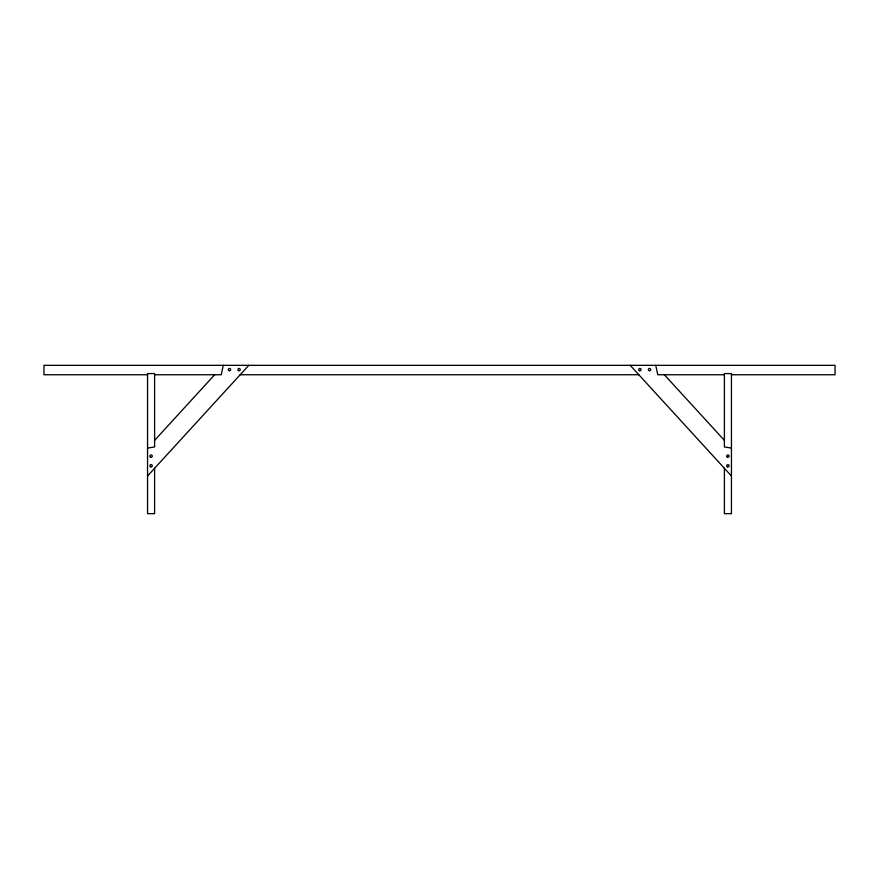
<?xml version="1.0" encoding="UTF-8"?>
<svg xmlns="http://www.w3.org/2000/svg" width="879" height="879" viewBox="0 0 879 879"><rect width="100%" height="100%" fill="white"/><g stroke="black" fill="none" stroke-linecap="round" stroke-linejoin="round"><path stroke-width="1.32" d="M223.255 365.334L221.233 374.751L154.605 374.751M154.605 440.368L214.641 374.751M147.551 475.989L248.79 365.334M147.551 448.092L154.605 446.961L154.605 373.575L147.551 373.575L147.551 513.666L154.605 513.666L154.605 468.276M147.551 374.751L43.95 374.751L43.95 365.334L835.05 365.334L835.05 374.751L731.449 374.751M240.176 374.751L638.824 374.751M724.395 374.751L657.767 374.751L655.745 365.334M731.449 448.092L724.395 446.961L724.395 373.575L731.449 373.575L731.449 513.666L724.395 513.666L724.395 468.276M664.359 374.751L724.395 440.368M630.21 365.334L731.449 475.989M639.33 370.619A1.176 1.176 0 0 0 641.099 369.598A1.176 1.176 0 0 0 639.33 368.587A1.176 1.176 0 0 0 639.33 370.619M648.944 370.619A1.176 1.176 0 0 0 650.713 369.598A1.176 1.176 0 0 0 648.944 368.587A1.176 1.176 0 0 0 648.944 370.619M727.329 457.146A1.176 1.176 0 0 0 729.098 456.124A1.176 1.176 0 0 0 727.329 455.102A1.176 1.176 0 0 0 727.329 457.146M727.329 466.804A1.176 1.176 0 0 0 729.098 465.793A1.176 1.176 0 0 0 727.329 464.771A1.176 1.176 0 0 0 727.329 466.804M238.495 370.619A1.176 1.176 0 0 0 240.253 369.598A1.176 1.176 0 0 0 238.495 368.587A1.176 1.176 0 0 0 238.495 370.619M228.881 370.619A1.176 1.176 0 0 0 230.65 369.598A1.176 1.176 0 0 0 228.881 368.587A1.176 1.176 0 0 0 228.881 370.619M150.485 457.146A1.176 1.176 0 0 0 152.254 456.124A1.176 1.176 0 0 0 150.485 455.102A1.176 1.176 0 0 0 150.485 457.146M150.485 466.804A1.176 1.176 0 0 0 152.254 465.793A1.176 1.176 0 0 0 150.485 464.771A1.176 1.176 0 0 0 150.485 466.804"/></g></svg>
